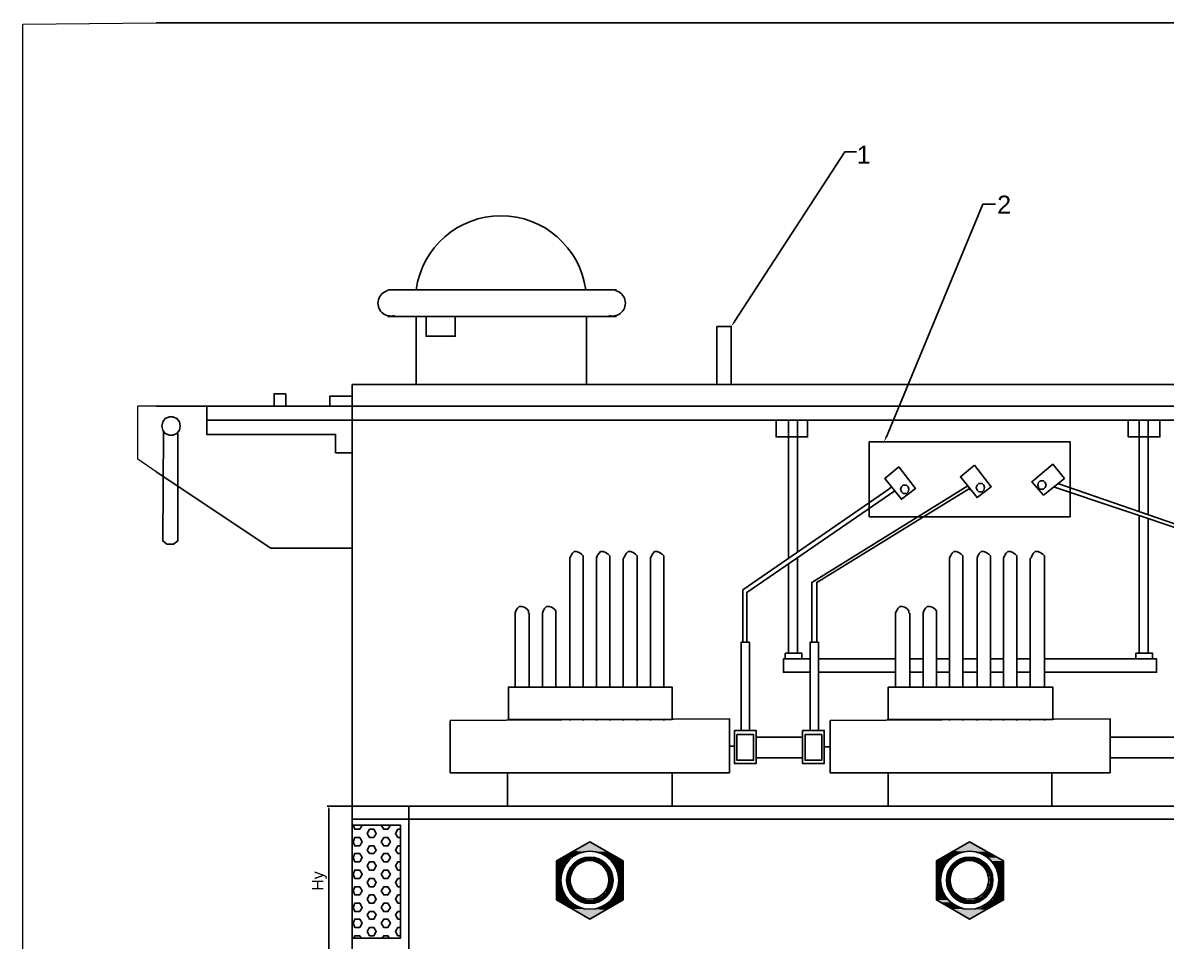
# Model space of a CAD drawing. Header units: millimetres. Extents: x 21.7 to 33, y 17.3 to 23.4.
# Drawn here: x 21.736 to 24.029, y 21.581 to 23.422 of the extents above; entities that cross this region are included whole.
import ezdxf

# ---------------------------------------------------------------- set-up
doc = ezdxf.new("R2010")
doc.units = ezdxf.units.MM
doc.header["$LTSCALE"] = 0.5
doc.layers.get('0').update_dxf_attribs({"lineweight": 18})
doc.layers.add('PDF_Geometry', color=7, linetype='Continuous')
doc.layers.add('PDF_Text', color=7, linetype='Continuous')
doc.layers.add('PDF_Solid Fills', color=7, linetype='Continuous', true_color=0xcd2027)
doc.styles.add('PDF F1', font='arial.ttf')

msp = doc.modelspace()

# ---------------------------------------------------------------- linework, layer by layer
for p, q in [((21.7362, 23.419), (22.0033, 23.4217)), ((21.7362, 22.3435), (21.7362, 23.419)), ((22.0033, 22.6533), (21.9667, 22.6533)), ((21.9667, 22.547), (21.9667, 22.6533)), ((22.0033, 22.5217), (21.9667, 22.547)), ((21.7362, 21.0887), (21.7362, 22.3435))]:
    msp.add_line(p, q)
at = {"layer": 'PDF_Geometry', "lineweight": 25}
for points in [[(22.0033, 17.33), (33.0383, 17.33), (33.0383, 23.4217), (22.0033, 23.4217)], [(23.1633, 22.8233), (23.385, 23.1633), (23.4083, 23.1633)], [(23.4683, 22.5917), (23.6617, 23.0583), (23.6867, 23.0583)], [(22.9267, 22.8867), (22.4683, 22.8867)], [(22.4683, 22.8333), (22.9267, 22.8333)], [(22.3967, 22.6533), (22.0033, 22.6533)], [(22.105, 22.6533), (22.105, 22.5967), (22.3633, 22.5967), (22.3633, 22.56), (22.3967, 22.56)], [(22.3967, 22.6533), (24.875, 22.6533)], [(22.105, 22.625), (22.3967, 22.625)], [(22.3967, 22.625), (24.875, 22.625)], [(23.2717, 22.3467), (23.2717, 22.625)], [(23.29, 22.36), (23.29, 22.625)], [(23.975, 22.4417), (23.975, 22.625)], [(23.9933, 22.435), (23.9933, 22.625)], [(22.0467, 22.5983), (22.0467, 22.3833), (22.0383, 22.3767), (22.025, 22.3767), (22.0167, 22.3833), (22.0183, 22.6017)], [(22.0033, 22.5217), (22.2333, 22.3683), (22.3967, 22.3683)], [(24.0867, 22.4033), (23.8117, 22.4983)], [(23.18, 22.18), (23.18, 22.285), (23.4733, 22.4867), (23.4783, 22.4917)], [(23.1883, 22.18), (23.1883, 22.28), (23.485, 22.4833)], [(23.3183, 22.18), (23.3183, 22.3), (23.6317, 22.4933), (23.635, 22.4883), (23.3283, 22.3), (23.3283, 22.18)], [(23.6333, 22.49), (23.6367, 22.485)], [(24.0767, 22.4), (23.8033, 22.4917)], [(23.975, 22.1583), (23.975, 22.435)], [(23.9933, 22.1583), (23.9933, 22.4283)], [(23.2717, 22.1583), (23.2717, 22.3367)], [(23.29, 22.1583), (23.29, 22.35)], [(23.1767, 22.0033), (23.1767, 22.18), (23.1933, 22.18), (23.1933, 22.0033)], [(23.315, 22.0033), (23.315, 22.18), (23.3317, 22.18), (23.3317, 22.0033)], [(23.315, 22.12), (23.2617, 22.12), (23.2617, 22.1467), (23.315, 22.1467)], [(23.3317, 22.1467), (23.4867, 22.1467)], [(23.785, 22.1467), (24.01, 22.1467), (24.01, 22.12), (23.785, 22.12)], [(23.4867, 22.12), (23.3317, 22.12)], [(22.7233, 22.025), (22.7233, 22.0233)], [(22.7517, 22.025), (22.7517, 22.0233)], [(22.7783, 22.025), (22.7783, 22.0233)], [(22.805, 22.025), (22.805, 22.0233)], [(22.8333, 22.025), (22.8333, 22.0233)], [(22.86, 22.025), (22.86, 22.0233)], [(22.8867, 22.025), (22.8867, 22.0233)], [(22.9133, 22.025), (22.9133, 22.0233)], [(22.94, 22.025), (22.94, 22.0233)], [(22.9683, 22.025), (22.9683, 22.0233)], [(22.995, 22.025), (22.995, 22.0233)], [(23.0217, 22.025), (23.0217, 22.0233)], [(23.4867, 22.025), (23.4867, 22.0233)], [(23.515, 22.025), (23.515, 22.0233)], [(23.5417, 22.025), (23.5417, 22.0233)], [(23.5683, 22.025), (23.5683, 22.0233)], [(23.595, 22.025), (23.595, 22.0233)], [(23.6217, 22.025), (23.6217, 22.0233)], [(23.65, 22.025), (23.65, 22.0233)], [(23.6767, 22.025), (23.6767, 22.0233)], [(23.7033, 22.025), (23.7033, 22.0233)], [(23.73, 22.025), (23.73, 22.0233)], [(23.7567, 22.025), (23.7567, 22.0233)], [(23.785, 22.025), (23.785, 22.0233)], [(23.3, 21.99), (23.2067, 21.99)], [(24.0633, 21.99), (23.9167, 21.99)], [(23.1533, 21.9717), (23.1633, 21.9717)], [(23.355, 21.97), (23.3433, 21.97)], [(23.3, 21.9483), (23.2067, 21.9483)], [(24.0633, 21.9483), (23.9167, 21.9483)], [(22.5083, 21.8517), (22.3467, 21.8517)], [(22.35, 21.8467), (22.35, 21.5583)], [(22.7017, 21.8517), (24.57, 21.8517)], [(22.3967, 21.825), (24.875, 21.825)], [(22.3967, 21.8133), (22.4933, 21.8133), (22.4933, 21.5867), (22.3967, 21.5867)], [(22.3983, 21.8133), (22.4017, 21.805), (22.4117, 21.805), (22.4167, 21.8133)], [(22.455, 21.8133), (22.46, 21.805), (22.4683, 21.805), (22.4733, 21.8133)], [(22.4933, 21.7883), (22.4883, 21.7883), (22.4833, 21.7967), (22.4883, 21.805), (22.4933, 21.805)], [(22.4933, 21.7567), (22.4883, 21.7567), (22.4833, 21.7633), (22.4883, 21.7717), (22.4933, 21.7717)], [(22.4933, 21.7233), (22.4883, 21.7233), (22.4833, 21.7317), (22.4883, 21.74), (22.4933, 21.74)], [(22.4933, 21.69), (22.4883, 21.69), (22.4833, 21.6983), (22.4883, 21.7067), (22.4933, 21.7067)], [(22.4933, 21.6567), (22.4883, 21.6567), (22.4833, 21.665), (22.4883, 21.6733), (22.4933, 21.6733)], [(22.4933, 21.625), (22.4883, 21.625), (22.4833, 21.6333), (22.4883, 21.64), (22.4933, 21.64)], [(22.4933, 21.5917), (22.4883, 21.5917), (22.4833, 21.6), (22.4883, 21.6083), (22.4933, 21.6083)], [(22.4, 21.5867), (22.4017, 21.5917), (22.4117, 21.5917), (22.415, 21.5867)], [(22.4567, 21.5867), (22.46, 21.5917), (22.4683, 21.5917), (22.4717, 21.5867)]]:
    msp.add_lwpolyline(points, dxfattribs=at)
for points in [[(22.525, 22.6967), (22.8667, 22.6967), (22.8667, 22.8333), (22.525, 22.8333)], [(22.545, 22.8333), (22.6033, 22.8333), (22.6033, 22.7933), (22.545, 22.7933)], [(23.1283, 22.8133), (23.1567, 22.8133), (23.1567, 22.6967), (23.1283, 22.6967)], [(22.2633, 22.6783), (22.24, 22.6783), (22.24, 22.6533), (22.2633, 22.6533)], [(22.3967, 19.9217), (24.875, 19.9217), (24.875, 22.6967), (22.3967, 22.6967)], [(22.3967, 22.6733), (22.3517, 22.6733), (22.3517, 22.6533), (22.3967, 22.6533)], [(22.0517, 22.6133), (22.05, 22.6217), (22.045, 22.6283), (22.0367, 22.6317), (22.03, 22.6317), (22.0217, 22.6283), (22.0167, 22.6217), (22.015, 22.6133), (22.0167, 22.605), (22.0217, 22.5983), (22.03, 22.595), (22.0367, 22.595), (22.045, 22.5983), (22.05, 22.605)], [(23.2467, 22.625), (23.31, 22.625), (23.31, 22.5917), (23.2467, 22.5917)], [(23.9533, 22.625), (24.0167, 22.625), (24.0167, 22.5917), (23.9533, 22.5917)], [(23.4333, 22.5817), (23.8367, 22.5817), (23.8367, 22.4317), (23.4333, 22.4317)], [(23.4933, 22.5317), (23.465, 22.5083), (23.4983, 22.4667), (23.5267, 22.4883)], [(23.645, 22.535), (23.6167, 22.5117), (23.65, 22.47), (23.6783, 22.4917)], [(23.825, 22.5083), (23.8017, 22.5367), (23.76, 22.5017), (23.7833, 22.475)], [(23.5133, 22.4867), (23.5117, 22.4917), (23.5083, 22.495), (23.5017, 22.495), (23.4983, 22.4917), (23.4967, 22.4867), (23.4983, 22.4817), (23.5017, 22.4783), (23.5083, 22.4783), (23.5117, 22.4817)], [(23.665, 22.49), (23.6633, 22.495), (23.66, 22.4983), (23.6533, 22.4983), (23.65, 22.495), (23.6483, 22.49), (23.65, 22.485), (23.6533, 22.4817), (23.66, 22.4817), (23.6633, 22.485)], [(23.7883, 22.495), (23.7867, 22.5), (23.7833, 22.5033), (23.7767, 22.5033), (23.7733, 22.5), (23.7717, 22.495), (23.7733, 22.49), (23.7767, 22.4867), (23.7833, 22.4867), (23.7867, 22.49)], [(23.265, 22.1583), (23.2983, 22.1583), (23.2983, 22.1467), (23.265, 22.1467)], [(23.9683, 22.1583), (24.0017, 22.1583), (24.0017, 22.1467), (23.9683, 22.1467)], [(22.71, 22.025), (23.0383, 22.025), (23.0383, 22.09), (22.71, 22.09)], [(23.4717, 22.025), (23.8017, 22.025), (23.8017, 22.09), (23.4717, 22.09)], [(22.5933, 22.0233), (23.1533, 22.0267), (23.1533, 21.9183), (22.5933, 21.9183)], [(23.355, 22.0233), (23.9167, 22.0267), (23.9167, 21.9183), (23.355, 21.9183)], [(23.1633, 22.0033), (23.2067, 22.0033), (23.2067, 21.9367), (23.1633, 21.9367)], [(23.1683, 21.995), (23.2017, 21.995), (23.2017, 21.9433), (23.1683, 21.9433)], [(23.3, 22.0033), (23.3433, 22.0033), (23.3433, 21.9367), (23.3, 21.9367)], [(23.305, 21.995), (23.3383, 21.995), (23.3383, 21.9433), (23.305, 21.9433)], [(22.7083, 21.8517), (23.0383, 21.8517), (23.0383, 21.9183), (22.7083, 21.9183)], [(23.4717, 21.8517), (23.8, 21.8517), (23.8, 21.9183), (23.4717, 21.9183)], [(22.51, 21.5533), (24.7567, 21.5533), (24.7567, 21.8517), (22.51, 21.8517)], [(22.3983, 21.78), (22.4017, 21.7883), (22.4117, 21.7883), (22.4167, 21.78), (22.4117, 21.7717), (22.4017, 21.7717)], [(22.4267, 21.7967), (22.4317, 21.805), (22.44, 21.805), (22.445, 21.7967), (22.44, 21.7883), (22.4317, 21.7883)], [(22.455, 21.78), (22.46, 21.7883), (22.4683, 21.7883), (22.4733, 21.78), (22.4683, 21.7717), (22.46, 21.7717)], [(22.4267, 21.7633), (22.4317, 21.7717), (22.44, 21.7717), (22.445, 21.7633), (22.44, 21.7567), (22.4317, 21.7567)], [(22.3983, 21.7483), (22.4017, 21.7567), (22.4117, 21.7567), (22.4167, 21.7483), (22.4117, 21.74), (22.4017, 21.74)], [(22.4267, 21.7317), (22.4317, 21.74), (22.44, 21.74), (22.445, 21.7317), (22.44, 21.7233), (22.4317, 21.7233)], [(22.455, 21.7483), (22.46, 21.7567), (22.4683, 21.7567), (22.4733, 21.7483), (22.4683, 21.74), (22.46, 21.74)], [(22.3983, 21.715), (22.4017, 21.7233), (22.4117, 21.7233), (22.4167, 21.715), (22.4117, 21.7067), (22.4017, 21.7067)], [(22.455, 21.715), (22.46, 21.7233), (22.4683, 21.7233), (22.4733, 21.715), (22.4683, 21.7067), (22.46, 21.7067)], [(22.4267, 21.6983), (22.4317, 21.7067), (22.44, 21.7067), (22.445, 21.6983), (22.44, 21.69), (22.4317, 21.69)], [(22.3983, 21.6817), (22.4017, 21.69), (22.4117, 21.69), (22.4167, 21.6817), (22.4117, 21.6733), (22.4017, 21.6733)], [(22.4267, 21.665), (22.4317, 21.6733), (22.44, 21.6733), (22.445, 21.665), (22.44, 21.6567), (22.4317, 21.6567)], [(22.455, 21.6817), (22.46, 21.69), (22.4683, 21.69), (22.4733, 21.6817), (22.4683, 21.6733), (22.46, 21.6733)], [(22.3983, 21.6483), (22.4017, 21.6567), (22.4117, 21.6567), (22.4167, 21.6483), (22.4117, 21.64), (22.4017, 21.64)], [(22.455, 21.6483), (22.46, 21.6567), (22.4683, 21.6567), (22.4733, 21.6483), (22.4683, 21.64), (22.46, 21.64)], [(22.3983, 21.6167), (22.4017, 21.625), (22.4117, 21.625), (22.4167, 21.6167), (22.4117, 21.6083), (22.4017, 21.6083)], [(22.4267, 21.6333), (22.4317, 21.64), (22.44, 21.64), (22.445, 21.6333), (22.44, 21.625), (22.4317, 21.625)], [(22.455, 21.6167), (22.46, 21.625), (22.4683, 21.625), (22.4733, 21.6167), (22.4683, 21.6083), (22.46, 21.6083)], [(22.4267, 21.6), (22.4317, 21.6083), (22.44, 21.6083), (22.445, 21.6), (22.44, 21.5917), (22.4317, 21.5917)]]:
    msp.add_lwpolyline(points, close=True, dxfattribs=at)
at = {"layer": 'PDF_Geometry', "color": 242, "lineweight": 25, "true_color": 0xcd2027}
for points in [[(22.8333, 22.3483), (22.835, 22.3533), (22.8383, 22.3583), (22.8417, 22.3617), (22.8467, 22.3617), (22.8517, 22.36), (22.8567, 22.3567), (22.86, 22.3533), (22.86, 22.3483), (22.86, 22.09)], [(22.8867, 22.3483), (22.8883, 22.3533), (22.8917, 22.3583), (22.895, 22.3617), (22.9, 22.3617), (22.905, 22.36), (22.91, 22.3567), (22.9133, 22.3533), (22.9133, 22.3483), (22.9133, 22.09)], [(22.9417, 22.3483), (22.9433, 22.3533), (22.9467, 22.3583), (22.95, 22.3617), (22.955, 22.3617), (22.96, 22.36), (22.965, 22.3567), (22.9683, 22.3533), (22.9683, 22.3483), (22.9683, 22.09)], [(22.995, 22.3483), (22.9967, 22.3533), (23, 22.3583), (23.0033, 22.3617), (23.0083, 22.3617), (23.0133, 22.36), (23.0183, 22.3567), (23.0217, 22.3533), (23.0217, 22.3483), (23.0217, 22.09)], [(23.595, 22.3483), (23.5967, 22.3533), (23.6, 22.3583), (23.6033, 22.3617), (23.6083, 22.3617), (23.6133, 22.36), (23.6183, 22.3567), (23.6217, 22.3533), (23.6217, 22.3483), (23.6217, 22.09)], [(23.65, 22.3483), (23.6517, 22.3533), (23.655, 22.3583), (23.6583, 22.3617), (23.6633, 22.3617), (23.6683, 22.36), (23.6733, 22.3567), (23.6767, 22.3533), (23.6767, 22.3483), (23.6767, 22.09)], [(23.7033, 22.3483), (23.705, 22.3533), (23.7083, 22.3583), (23.7117, 22.3617), (23.7167, 22.3617), (23.7217, 22.36), (23.7267, 22.3567), (23.73, 22.3533), (23.73, 22.3483), (23.73, 22.09)], [(23.7583, 22.3483), (23.76, 22.3533), (23.7633, 22.3583), (23.7667, 22.3617), (23.7717, 22.3617), (23.7767, 22.36), (23.7817, 22.3567), (23.785, 22.3533), (23.785, 22.3483), (23.785, 22.09)], [(22.8333, 22.3483), (22.8333, 22.09)], [(22.8867, 22.3483), (22.8867, 22.09)], [(22.94, 22.3483), (22.94, 22.09)], [(22.995, 22.3483), (22.995, 22.09)], [(23.595, 22.3483), (23.595, 22.09)], [(23.65, 22.3483), (23.65, 22.09)], [(23.7033, 22.3483), (23.7033, 22.09)], [(23.7567, 22.3483), (23.7567, 22.09)], [(22.75, 22.2383), (22.75, 22.2433), (22.7467, 22.2467), (22.7417, 22.25), (22.7367, 22.2517), (22.7317, 22.2517), (22.7283, 22.2483), (22.725, 22.2433), (22.7233, 22.2383)], [(22.7783, 22.2383), (22.78, 22.2433), (22.7833, 22.2483), (22.7867, 22.2517), (22.7917, 22.2517), (22.7967, 22.25), (22.8017, 22.2467), (22.805, 22.2433), (22.805, 22.2383), (22.805, 22.09)], [(23.5133, 22.2383), (23.5133, 22.2433), (23.51, 22.2467), (23.505, 22.25), (23.5, 22.2517), (23.495, 22.2517), (23.4917, 22.2483), (23.4883, 22.2433), (23.4867, 22.2383)], [(23.5417, 22.2383), (23.5433, 22.2433), (23.5467, 22.2483), (23.55, 22.2517), (23.555, 22.2517), (23.56, 22.25), (23.565, 22.2467), (23.5683, 22.2433), (23.5683, 22.2383), (23.5683, 22.09)], [(22.7233, 22.2383), (22.7233, 22.09)], [(22.7517, 22.2383), (22.7517, 22.09)], [(22.7783, 22.2383), (22.7783, 22.09)], [(23.4867, 22.2383), (23.4867, 22.09)], [(23.515, 22.2383), (23.515, 22.09)], [(23.5417, 22.2383), (23.5417, 22.09)], [(23.515, 22.1467), (23.5417, 22.1467)], [(23.5683, 22.1467), (23.595, 22.1467)], [(23.6217, 22.1467), (23.65, 22.1467)], [(23.6767, 22.1467), (23.7033, 22.1467)], [(23.73, 22.1467), (23.7567, 22.1467)], [(23.5417, 22.12), (23.515, 22.12)], [(23.595, 22.12), (23.5683, 22.12)], [(23.65, 22.12), (23.6217, 22.12)], [(23.7033, 22.12), (23.6767, 22.12)], [(23.7567, 22.12), (23.73, 22.12)]]:
    msp.add_lwpolyline(points, dxfattribs=at)
for points in [[(22.8733, 21.78), (22.8067, 21.7417), (22.8067, 21.6633), (22.8733, 21.625), (22.94, 21.6633), (22.94, 21.7417)], [(23.635, 21.78), (23.5683, 21.7417), (23.5683, 21.6633), (23.635, 21.625), (23.7033, 21.6633), (23.7033, 21.7417)]]:
    msp.add_lwpolyline(points, close=True, dxfattribs=at)
for centre, radius in [((22.8734, 21.7029), 0.0582), ((23.6351, 21.7029), 0.0582), ((22.8734, 21.7028), 0.0466), ((22.8728, 21.7035), 0.0388), ((23.6351, 21.7028), 0.0466), ((23.6345, 21.7035), 0.0388)]:
    msp.add_circle(centre, radius, dxfattribs=at)
at = {"layer": 'PDF_Geometry', "lineweight": 25}
for centre, radius, start, end in [((22.695, 22.8634), 0.1716, 7.7874, 172.2126), ((22.4742, 22.8598), 0.0259, 102.9899, 286.8729), ((22.9188, 22.8599), 0.0259, 253.9526, 76.1846)]:
    msp.add_arc(centre, radius, start, end, dxfattribs=at)
at = {"layer": 'PDF_Solid Fills', "color": 7, "transparency": 33554559}
for points in [[(23.165, 22.8217), (23.1567, 22.8133), (23.1617, 22.8233)], [(23.47, 22.5917), (23.4633, 22.5817), (23.4667, 22.5933)], [(22.3483, 21.8467), (22.35, 21.8467), (22.35, 21.8517)]]:
    msp.add_solid(points, dxfattribs=at)
at = {"layer": 'PDF_Solid Fills', "transparency": 33554559}
for points in [[(22.8417, 21.7617), (22.8633, 21.76), (22.84, 21.76)], [(22.8733, 21.78), (22.8733, 21.7617), (22.8417, 21.7617)], [(22.8417, 21.7617), (22.8733, 21.7617), (22.8633, 21.76)], [(22.8733, 21.78), (22.905, 21.7617), (22.8733, 21.7617)], [(22.8733, 21.7617), (22.9067, 21.76), (22.8833, 21.76)], [(22.8733, 21.7617), (22.905, 21.7617), (22.9067, 21.76)], [(23.6033, 21.7617), (23.625, 21.76), (23.6017, 21.76)], [(23.635, 21.78), (23.635, 21.7617), (23.6033, 21.7617)], [(23.6033, 21.7617), (23.635, 21.7617), (23.625, 21.76)], [(23.635, 21.78), (23.6683, 21.7617), (23.635, 21.7617)], [(23.635, 21.7617), (23.67, 21.76), (23.6467, 21.76)], [(23.635, 21.7617), (23.6683, 21.7617), (23.67, 21.76)], [(22.8167, 21.7483), (22.8283, 21.7417), (22.8067, 21.7417)], [(22.8067, 21.7417), (22.8283, 21.74), (22.8067, 21.74)], [(22.8067, 21.7417), (22.8283, 21.7417), (22.8283, 21.74)], [(22.8067, 21.74), (22.8217, 21.7317), (22.8067, 21.7317)], [(22.8067, 21.74), (22.8283, 21.74), (22.8217, 21.7317)], [(22.8283, 21.7533), (22.835, 21.7483), (22.8167, 21.7483)], [(22.8167, 21.7483), (22.835, 21.7483), (22.8283, 21.7417)], [(22.835, 21.7583), (22.8433, 21.7533), (22.8283, 21.7533)], [(22.8283, 21.7533), (22.8433, 21.7533), (22.835, 21.7483)], [(22.84, 21.76), (22.8533, 21.7583), (22.835, 21.7583)], [(22.835, 21.7583), (22.8533, 21.7583), (22.8433, 21.7533)], [(22.84, 21.76), (22.8633, 21.76), (22.8533, 21.7583)], [(22.8433, 21.7383), (22.8533, 21.7367), (22.84, 21.7367)], [(22.8467, 21.7417), (22.86, 21.74), (22.8433, 21.74)], [(22.8433, 21.74), (22.8583, 21.7383), (22.8433, 21.7383)], [(22.8433, 21.74), (22.86, 21.74), (22.8583, 21.7383)], [(22.8433, 21.7383), (22.8583, 21.7383), (22.8533, 21.7367)], [(22.85, 21.7433), (22.8733, 21.7417), (22.8467, 21.7417)], [(22.8467, 21.7417), (22.8683, 21.7417), (22.8683, 21.7417)], [(22.8467, 21.7417), (22.8733, 21.7417), (22.8683, 21.7417)], [(22.8467, 21.7417), (22.8667, 21.7417), (22.8667, 21.7417)], [(22.8467, 21.7417), (22.8683, 21.7417), (22.8667, 21.7417)], [(22.8467, 21.7417), (22.8667, 21.7417), (22.86, 21.74)], [(22.8567, 21.7467), (22.8733, 21.7433), (22.85, 21.7433)], [(22.85, 21.7433), (22.8733, 21.7433), (22.8733, 21.7417)], [(22.865, 21.75), (22.8733, 21.7467), (22.8567, 21.7467)], [(22.8567, 21.7467), (22.8733, 21.7467), (22.8733, 21.7433)], [(22.8733, 21.75), (22.865, 21.75), (22.865, 21.75)], [(22.865, 21.75), (22.8733, 21.75), (22.8733, 21.7467)], [(22.8733, 21.75), (22.8817, 21.75), (22.8817, 21.75)], [(22.8733, 21.75), (22.89, 21.7467), (22.8733, 21.7467)], [(22.8733, 21.75), (22.8817, 21.75), (22.89, 21.7467)], [(22.8733, 21.7467), (22.8967, 21.7433), (22.8733, 21.7433)], [(22.8733, 21.7467), (22.89, 21.7467), (22.8967, 21.7433)], [(22.8733, 21.7433), (22.9, 21.7417), (22.8733, 21.7417)], [(22.8733, 21.7433), (22.8967, 21.7433), (22.9, 21.7417)], [(22.8733, 21.7417), (22.9, 21.7417), (22.8783, 21.7417)], [(22.8733, 21.7417), (22.9, 21.7417), (22.9, 21.7417)], [(22.8783, 21.7417), (22.9, 21.7417), (22.88, 21.7417)], [(22.8783, 21.7417), (22.9, 21.7417), (22.9, 21.7417)], [(22.88, 21.7417), (22.9033, 21.74), (22.8867, 21.74)], [(22.88, 21.7417), (22.9, 21.7417), (22.9033, 21.74)], [(22.8833, 21.76), (22.9117, 21.7583), (22.8933, 21.7583)], [(22.8833, 21.76), (22.9067, 21.76), (22.9117, 21.7583)], [(22.8867, 21.74), (22.9033, 21.7383), (22.8883, 21.7383)], [(22.8867, 21.74), (22.9033, 21.74), (22.9033, 21.7383)], [(22.8883, 21.7383), (22.9067, 21.7367), (22.8933, 21.7367)], [(22.8883, 21.7383), (22.9033, 21.7383), (22.9067, 21.7367)], [(22.8933, 21.7583), (22.9183, 21.7533), (22.9033, 21.7533)], [(22.8933, 21.7583), (22.9117, 21.7583), (22.9183, 21.7533)], [(22.9033, 21.7533), (22.9283, 21.7483), (22.9117, 21.7483)], [(22.9033, 21.7533), (22.9183, 21.7533), (22.9283, 21.7483)], [(22.9117, 21.7483), (22.94, 21.7417), (22.9167, 21.7417)], [(22.9117, 21.7483), (22.9283, 21.7483), (22.94, 21.7417)], [(22.9167, 21.7417), (22.94, 21.74), (22.9183, 21.74)], [(22.9167, 21.7417), (22.94, 21.7417), (22.94, 21.74)], [(22.9183, 21.74), (22.94, 21.7317), (22.9233, 21.7317)], [(22.9183, 21.74), (22.94, 21.74), (22.94, 21.7317)], [(23.58, 21.7483), (23.5917, 21.7417), (23.5683, 21.7417)], [(23.5683, 21.7417), (23.59, 21.74), (23.5683, 21.74)], [(23.5683, 21.7417), (23.5917, 21.7417), (23.59, 21.74)], [(23.5683, 21.74), (23.585, 21.7317), (23.5683, 21.7317)], [(23.5683, 21.74), (23.59, 21.74), (23.585, 21.7317)], [(23.59, 21.7533), (23.5983, 21.7483), (23.58, 21.7483)], [(23.58, 21.7483), (23.5983, 21.7483), (23.5917, 21.7417)], [(23.5983, 21.7583), (23.6067, 21.7533), (23.59, 21.7533)], [(23.59, 21.7533), (23.6067, 21.7533), (23.5983, 21.7483)], [(23.6017, 21.76), (23.615, 21.7583), (23.5983, 21.7583)], [(23.5983, 21.7583), (23.615, 21.7583), (23.6067, 21.7533)], [(23.6017, 21.76), (23.625, 21.76), (23.615, 21.7583)], [(23.605, 21.7383), (23.6133, 21.735), (23.6017, 21.735)], [(23.6083, 21.7417), (23.6217, 21.7383), (23.605, 21.7383)], [(23.605, 21.7383), (23.62, 21.7383), (23.62, 21.7383)], [(23.605, 21.7383), (23.6217, 21.7383), (23.62, 21.7383)], [(23.605, 21.7383), (23.62, 21.7383), (23.6133, 21.735)], [(23.61, 21.7417), (23.6317, 21.7417), (23.6083, 21.7417)], [(23.6083, 21.7417), (23.6283, 21.7417), (23.6283, 21.7417)], [(23.6083, 21.7417), (23.6317, 21.7417), (23.6283, 21.7417)], [(23.6083, 21.7417), (23.6283, 21.7417), (23.6217, 21.7383)], [(23.6117, 21.7433), (23.635, 21.7417), (23.61, 21.7417)], [(23.61, 21.7417), (23.635, 21.7417), (23.6317, 21.7417)], [(23.62, 21.7467), (23.635, 21.7433), (23.6117, 21.7433)], [(23.6117, 21.7433), (23.635, 21.7433), (23.635, 21.7417)], [(23.6283, 21.75), (23.635, 21.7467), (23.62, 21.7467)], [(23.62, 21.7467), (23.635, 21.7467), (23.635, 21.7433)], [(23.635, 21.75), (23.6283, 21.75), (23.6283, 21.75)], [(23.6283, 21.75), (23.635, 21.75), (23.635, 21.7467)], [(23.635, 21.75), (23.6433, 21.75), (23.6433, 21.75)], [(23.635, 21.75), (23.6517, 21.7467), (23.635, 21.7467)], [(23.635, 21.75), (23.6433, 21.75), (23.6517, 21.7467)], [(23.635, 21.7467), (23.66, 21.7433), (23.635, 21.7433)], [(23.635, 21.7467), (23.6517, 21.7467), (23.66, 21.7433)], [(23.635, 21.7433), (23.6617, 21.7417), (23.635, 21.7417)], [(23.635, 21.7433), (23.66, 21.7433), (23.6617, 21.7417)], [(23.635, 21.7417), (23.6633, 21.7417), (23.6417, 21.7417)], [(23.635, 21.7417), (23.6617, 21.7417), (23.6633, 21.7417)], [(23.6417, 21.7417), (23.6633, 21.7417), (23.6433, 21.7417)], [(23.6417, 21.7417), (23.6633, 21.7417), (23.6633, 21.7417)], [(23.6433, 21.7417), (23.665, 21.74), (23.65, 21.74)], [(23.6433, 21.7417), (23.6633, 21.7417), (23.665, 21.74)], [(23.6467, 21.76), (23.6733, 21.7583), (23.6567, 21.7583)], [(23.6467, 21.76), (23.67, 21.76), (23.6733, 21.7583)], [(23.65, 21.74), (23.6667, 21.7383), (23.65, 21.7383)], [(23.65, 21.74), (23.665, 21.74), (23.6667, 21.7383)], [(23.65, 21.7383), (23.6683, 21.7367), (23.655, 21.7367)], [(23.65, 21.7383), (23.6667, 21.7383), (23.6683, 21.7367)], [(23.6567, 21.7583), (23.6817, 21.7533), (23.665, 21.7533)], [(23.6567, 21.7583), (23.6733, 21.7583), (23.6817, 21.7533)], [(23.665, 21.7533), (23.6917, 21.7483), (23.6733, 21.7483)], [(23.665, 21.7533), (23.6817, 21.7533), (23.6917, 21.7483)], [(23.6733, 21.7483), (23.7033, 21.7417), (23.68, 21.7417)], [(23.6733, 21.7483), (23.6917, 21.7483), (23.7033, 21.7417)], [(23.68, 21.7417), (23.7033, 21.74), (23.6817, 21.74)], [(23.68, 21.7417), (23.7033, 21.7417), (23.7033, 21.74)], [(23.6817, 21.74), (23.7033, 21.7317), (23.6867, 21.7317)], [(23.6817, 21.74), (23.7033, 21.74), (23.7033, 21.7317)], [(22.8067, 21.7317), (22.8183, 21.7233), (22.8067, 21.7233)], [(22.8067, 21.7317), (22.8217, 21.7317), (22.8183, 21.7233)], [(22.8067, 21.7233), (22.815, 21.7133), (22.8067, 21.7133)], [(22.8067, 21.7233), (22.8183, 21.7233), (22.815, 21.7133)], [(22.8283, 21.7167), (22.835, 21.7117), (22.8267, 21.7117)], [(22.83, 21.7217), (22.8383, 21.7183), (22.8283, 21.7183)], [(22.8283, 21.7183), (22.8367, 21.7167), (22.8283, 21.7167)], [(22.8283, 21.7183), (22.8383, 21.7183), (22.8367, 21.7167)], [(22.8283, 21.7167), (22.8367, 21.7167), (22.835, 21.7117)], [(22.8317, 21.7267), (22.84, 21.7217), (22.83, 21.7217)], [(22.83, 21.7217), (22.84, 21.7217), (22.8383, 21.7183)], [(22.8333, 21.7283), (22.8417, 21.7267), (22.8317, 21.7267)], [(22.8317, 21.7267), (22.8417, 21.7267), (22.84, 21.7217)], [(22.8367, 21.7333), (22.8433, 21.7283), (22.8333, 21.7283)], [(22.8333, 21.7283), (22.8433, 21.7283), (22.8417, 21.7267)], [(22.84, 21.7367), (22.8483, 21.7333), (22.8367, 21.7333)], [(22.8367, 21.7333), (22.8483, 21.7333), (22.8483, 21.7333)], [(22.8367, 21.7333), (22.8483, 21.7333), (22.8433, 21.7283)], [(22.84, 21.7367), (22.8533, 21.7367), (22.8483, 21.7333)], [(22.8933, 21.7367), (22.91, 21.7333), (22.8983, 21.7333)], [(22.8933, 21.7367), (22.9067, 21.7367), (22.91, 21.7333)], [(22.8983, 21.7333), (22.91, 21.7333), (22.91, 21.7333)], [(22.8983, 21.7333), (22.9133, 21.7283), (22.9033, 21.7283)], [(22.8983, 21.7333), (22.91, 21.7333), (22.9133, 21.7283)], [(22.9033, 21.7283), (22.9133, 21.7267), (22.905, 21.7267)], [(22.9033, 21.7283), (22.9133, 21.7283), (22.9133, 21.7267)], [(22.905, 21.7267), (22.9167, 21.7217), (22.9067, 21.7217)], [(22.905, 21.7267), (22.9133, 21.7267), (22.9167, 21.7217)], [(22.9067, 21.7217), (22.9183, 21.7183), (22.9083, 21.7183)], [(22.9067, 21.7217), (22.9167, 21.7217), (22.9183, 21.7183)], [(22.9083, 21.7183), (22.9183, 21.7167), (22.91, 21.7167)], [(22.9083, 21.7183), (22.9183, 21.7183), (22.9183, 21.7167)], [(22.91, 21.7167), (22.92, 21.7117), (22.9117, 21.7117)], [(22.91, 21.7167), (22.9183, 21.7167), (22.92, 21.7117)], [(22.9233, 21.7317), (22.94, 21.7233), (22.9283, 21.7233)], [(22.9233, 21.7317), (22.94, 21.7317), (22.94, 21.7233)], [(22.9283, 21.7233), (22.94, 21.7133), (22.9317, 21.7133)], [(22.9283, 21.7233), (22.94, 21.7233), (22.94, 21.7133)], [(23.5683, 21.7317), (23.58, 21.7233), (23.5683, 21.7233)], [(23.5683, 21.7317), (23.585, 21.7317), (23.58, 21.7233)], [(23.5683, 21.7233), (23.5783, 21.7133), (23.5683, 21.7133)], [(23.5683, 21.7233), (23.58, 21.7233), (23.5783, 21.7133)], [(23.5917, 21.7183), (23.5983, 21.7117), (23.59, 21.7117)], [(23.5933, 21.725), (23.6, 21.7183), (23.5917, 21.7183)], [(23.5917, 21.7183), (23.6, 21.7183), (23.6, 21.7183)], [(23.5917, 21.7183), (23.6, 21.7183), (23.5983, 21.7117)], [(23.595, 21.7267), (23.6033, 21.725), (23.5933, 21.725)], [(23.5933, 21.725), (23.6033, 21.725), (23.6, 21.7183)], [(23.5983, 21.73), (23.605, 21.7267), (23.595, 21.7267)], [(23.595, 21.7267), (23.605, 21.7267), (23.6033, 21.725)], [(23.6, 21.7333), (23.6083, 21.73), (23.5983, 21.73)], [(23.5983, 21.73), (23.6083, 21.73), (23.605, 21.7267)], [(23.6017, 21.735), (23.6117, 21.7333), (23.6, 21.7333)], [(23.6, 21.7333), (23.6117, 21.7333), (23.6083, 21.73)], [(23.6017, 21.735), (23.6133, 21.735), (23.6117, 21.7333)], [(23.655, 21.7367), (23.6717, 21.7333), (23.66, 21.7333)], [(23.655, 21.7367), (23.6683, 21.7367), (23.6717, 21.7333)], [(23.66, 21.7333), (23.6717, 21.7333), (23.6617, 21.7333)], [(23.66, 21.7333), (23.6717, 21.7333), (23.6717, 21.7333)], [(23.6617, 21.7333), (23.675, 21.7283), (23.665, 21.7283)], [(23.6617, 21.7333), (23.6717, 21.7333), (23.675, 21.7283)], [(23.665, 21.7283), (23.6767, 21.7267), (23.6667, 21.7267)], [(23.665, 21.7283), (23.675, 21.7283), (23.6767, 21.7267)], [(23.6667, 21.7267), (23.6783, 21.7217), (23.67, 21.7217)], [(23.6667, 21.7267), (23.6767, 21.7267), (23.6783, 21.7217)], [(23.67, 21.7217), (23.68, 21.7183), (23.6717, 21.7183)], [(23.67, 21.7217), (23.6783, 21.7217), (23.68, 21.7183)], [(23.6717, 21.7183), (23.6817, 21.7167), (23.6733, 21.7167)], [(23.6717, 21.7183), (23.68, 21.7183), (23.6817, 21.7167)], [(23.6733, 21.7167), (23.6817, 21.7117), (23.6733, 21.7117)], [(23.6733, 21.7167), (23.6817, 21.7167), (23.6817, 21.7117)], [(23.6867, 21.7317), (23.7033, 21.7233), (23.6917, 21.7233)], [(23.6867, 21.7317), (23.7033, 21.7317), (23.7033, 21.7233)], [(23.6917, 21.7233), (23.7033, 21.7133), (23.6933, 21.7133)], [(23.6917, 21.7233), (23.7033, 21.7233), (23.7033, 21.7133)], [(22.8067, 21.7133), (22.815, 21.7033), (22.8067, 21.7033)], [(22.8067, 21.7133), (22.815, 21.7133), (22.815, 21.7033)], [(22.8067, 21.7033), (22.815, 21.6917), (22.8067, 21.6917)], [(22.8067, 21.7033), (22.815, 21.7033), (22.815, 21.6917)], [(22.8267, 21.7117), (22.835, 21.71), (22.8267, 21.71)], [(22.8267, 21.7117), (22.835, 21.7117), (22.835, 21.71)], [(22.8267, 21.71), (22.8333, 21.7033), (22.8267, 21.7033)], [(22.8267, 21.71), (22.835, 21.71), (22.8333, 21.7033)], [(22.8267, 21.7033), (22.835, 21.6967), (22.8267, 21.6967)], [(22.8267, 21.7033), (22.8333, 21.7033), (22.835, 21.6967)], [(22.8267, 21.6967), (22.835, 21.695), (22.8267, 21.695)], [(22.8267, 21.6967), (22.835, 21.6967), (22.835, 21.695)], [(22.8267, 21.695), (22.8367, 21.69), (22.8283, 21.69)], [(22.8267, 21.695), (22.835, 21.695), (22.8367, 21.69)], [(22.9117, 21.695), (22.9183, 21.69), (22.91, 21.69)], [(22.9117, 21.7117), (22.92, 21.71), (22.9117, 21.71)], [(22.9117, 21.7117), (22.92, 21.7117), (22.92, 21.71)], [(22.9117, 21.71), (22.92, 21.7033), (22.9117, 21.7033)], [(22.9117, 21.71), (22.92, 21.71), (22.92, 21.7033)], [(22.9117, 21.7033), (22.92, 21.6967), (22.9117, 21.6967)], [(22.9117, 21.7033), (22.92, 21.7033), (22.92, 21.6967)], [(22.9117, 21.6967), (22.92, 21.695), (22.9117, 21.695)], [(22.9117, 21.6967), (22.92, 21.6967), (22.92, 21.695)], [(22.9117, 21.695), (22.92, 21.695), (22.9183, 21.69)], [(22.9317, 21.7133), (22.94, 21.7033), (22.9317, 21.7033)], [(22.9317, 21.7133), (22.94, 21.7133), (22.94, 21.7033)], [(22.9317, 21.7033), (22.94, 21.6917), (22.9317, 21.6917)], [(22.9317, 21.7033), (22.94, 21.7033), (22.94, 21.6917)], [(23.5683, 21.7133), (23.5767, 21.7033), (23.5683, 21.7033)], [(23.5683, 21.7133), (23.5783, 21.7133), (23.5767, 21.7033)], [(23.5683, 21.7033), (23.5783, 21.6917), (23.5683, 21.6917)], [(23.5683, 21.7033), (23.5767, 21.7033), (23.5783, 21.6917)], [(23.59, 21.71), (23.5967, 21.7033), (23.5883, 21.7033)], [(23.5883, 21.7033), (23.5967, 21.6967), (23.5883, 21.6967)], [(23.5883, 21.7033), (23.5967, 21.7033), (23.5967, 21.6967)], [(23.5883, 21.6967), (23.5983, 21.695), (23.59, 21.695)], [(23.5883, 21.6967), (23.5967, 21.6967), (23.5983, 21.695)], [(23.59, 21.7117), (23.5967, 21.71), (23.59, 21.71)], [(23.59, 21.7117), (23.5983, 21.7117), (23.5967, 21.71)], [(23.59, 21.71), (23.5967, 21.71), (23.5967, 21.7033)], [(23.59, 21.695), (23.5983, 21.69), (23.59, 21.69)], [(23.59, 21.695), (23.5983, 21.695), (23.5983, 21.69)], [(23.6733, 21.7117), (23.6817, 21.71), (23.675, 21.71)], [(23.6733, 21.7117), (23.6817, 21.7117), (23.6817, 21.71)], [(23.675, 21.6967), (23.6817, 21.695), (23.6733, 21.695)], [(23.6733, 21.695), (23.6817, 21.69), (23.6733, 21.69)], [(23.6733, 21.695), (23.6817, 21.695), (23.6817, 21.69)], [(23.675, 21.71), (23.6833, 21.7033), (23.675, 21.7033)], [(23.675, 21.71), (23.6817, 21.71), (23.6833, 21.7033)], [(23.675, 21.7033), (23.6817, 21.6967), (23.675, 21.6967)], [(23.675, 21.7033), (23.6833, 21.7033), (23.6817, 21.6967)], [(23.675, 21.6967), (23.6817, 21.6967), (23.6817, 21.695)], [(23.6933, 21.7133), (23.7033, 21.7033), (23.695, 21.7033)], [(23.6933, 21.7133), (23.7033, 21.7133), (23.7033, 21.7033)], [(23.695, 21.7033), (23.7033, 21.6917), (23.6933, 21.6917)], [(23.695, 21.7033), (23.7033, 21.7033), (23.7033, 21.6917)], [(22.8067, 21.6917), (22.8183, 21.6833), (22.8067, 21.6833)], [(22.8067, 21.6917), (22.815, 21.6917), (22.8183, 21.6833)], [(22.8067, 21.6833), (22.8217, 21.6733), (22.8067, 21.6733)], [(22.8067, 21.6833), (22.8183, 21.6833), (22.8217, 21.6733)], [(22.8067, 21.6733), (22.8283, 21.665), (22.8067, 21.665)], [(22.8067, 21.6733), (22.8217, 21.6733), (22.8283, 21.665)], [(22.8283, 21.69), (22.8383, 21.6867), (22.8283, 21.6867)], [(22.8283, 21.69), (22.8367, 21.69), (22.8383, 21.6867)], [(22.8283, 21.6867), (22.84, 21.6833), (22.83, 21.6833)], [(22.8283, 21.6867), (22.8383, 21.6867), (22.84, 21.6833)], [(22.83, 21.6833), (22.8417, 21.6783), (22.8317, 21.6783)], [(22.83, 21.6833), (22.84, 21.6833), (22.8417, 21.6783)], [(22.8317, 21.6783), (22.8433, 21.6783), (22.8333, 21.6783)], [(22.8317, 21.6783), (22.8417, 21.6783), (22.8433, 21.6783)], [(22.8333, 21.6783), (22.8483, 21.6733), (22.8367, 21.6733)], [(22.8333, 21.6783), (22.8433, 21.6783), (22.8483, 21.6733)], [(22.8367, 21.6733), (22.8483, 21.6717), (22.8367, 21.6717)], [(22.8367, 21.6733), (22.8483, 21.6733), (22.8483, 21.6717)], [(22.8367, 21.6717), (22.8533, 21.6683), (22.84, 21.6683)], [(22.8367, 21.6717), (22.8483, 21.6717), (22.8533, 21.6683)], [(22.8983, 21.6717), (22.9067, 21.6683), (22.8933, 21.6683)], [(22.9033, 21.6783), (22.91, 21.6733), (22.8983, 21.6733)], [(22.8983, 21.6733), (22.91, 21.6717), (22.8983, 21.6717)], [(22.8983, 21.6733), (22.91, 21.6733), (22.91, 21.6717)], [(22.8983, 21.6717), (22.91, 21.6717), (22.9067, 21.6683)], [(22.905, 21.6783), (22.9133, 21.6783), (22.9033, 21.6783)], [(22.9033, 21.6783), (22.9133, 21.6783), (22.91, 21.6733)], [(22.9067, 21.6833), (22.9133, 21.6783), (22.905, 21.6783)], [(22.905, 21.6783), (22.9133, 21.6783), (22.9133, 21.6783)], [(22.9083, 21.6867), (22.9167, 21.6833), (22.9067, 21.6833)], [(22.9067, 21.6833), (22.9167, 21.6833), (22.9133, 21.6783)], [(22.91, 21.69), (22.9183, 21.6867), (22.9083, 21.6867)], [(22.9083, 21.6867), (22.9183, 21.6867), (22.9167, 21.6833)], [(22.91, 21.69), (22.9183, 21.69), (22.9183, 21.6867)], [(22.9233, 21.6733), (22.94, 21.665), (22.9183, 21.665)], [(22.9283, 21.6833), (22.94, 21.6733), (22.9233, 21.6733)], [(22.9233, 21.6733), (22.94, 21.6733), (22.94, 21.665)], [(22.9317, 21.6917), (22.94, 21.6833), (22.9283, 21.6833)], [(22.9283, 21.6833), (22.94, 21.6833), (22.94, 21.6733)], [(22.9317, 21.6917), (22.94, 21.6917), (22.94, 21.6833)], [(23.5683, 21.6917), (23.58, 21.6833), (23.5683, 21.6833)], [(23.5683, 21.6917), (23.5783, 21.6917), (23.58, 21.6833)], [(23.5683, 21.6833), (23.585, 21.6733), (23.5683, 21.6733)], [(23.5683, 21.6833), (23.58, 21.6833), (23.585, 21.6733)], [(23.5683, 21.6733), (23.59, 21.665), (23.5683, 21.665)], [(23.5683, 21.6733), (23.585, 21.6733), (23.59, 21.665)], [(23.59, 21.69), (23.6, 21.6867), (23.5917, 21.6867)], [(23.59, 21.69), (23.5983, 21.69), (23.6, 21.6867)], [(23.5917, 21.6867), (23.6017, 21.6833), (23.5933, 21.6833)], [(23.5917, 21.6867), (23.6, 21.6867), (23.6017, 21.6833)], [(23.5933, 21.6833), (23.605, 21.6783), (23.595, 21.6783)], [(23.5933, 21.6833), (23.6017, 21.6833), (23.605, 21.6783)], [(23.595, 21.6783), (23.6067, 21.6783), (23.5967, 21.6783)], [(23.595, 21.6783), (23.605, 21.6783), (23.6067, 21.6783)], [(23.5967, 21.6783), (23.61, 21.6733), (23.6, 21.6733)], [(23.5967, 21.6783), (23.6067, 21.6783), (23.61, 21.6733)], [(23.6, 21.6733), (23.6117, 21.6717), (23.6, 21.6717)], [(23.6, 21.6733), (23.61, 21.6733), (23.6117, 21.6717)], [(23.6, 21.6717), (23.6167, 21.6683), (23.6033, 21.6683)], [(23.6, 21.6717), (23.6117, 21.6717), (23.6167, 21.6683)], [(23.66, 21.6717), (23.6683, 21.6683), (23.655, 21.6683)], [(23.6617, 21.6733), (23.6717, 21.6717), (23.66, 21.6717)], [(23.66, 21.6717), (23.6717, 21.6717), (23.6683, 21.6683)], [(23.665, 21.6783), (23.6717, 21.6733), (23.6617, 21.6733)], [(23.6617, 21.6733), (23.6717, 21.6733), (23.6717, 21.6717)], [(23.6667, 21.6783), (23.675, 21.6783), (23.665, 21.6783)], [(23.665, 21.6783), (23.675, 21.6783), (23.6717, 21.6733)], [(23.67, 21.6833), (23.6767, 21.6783), (23.6667, 21.6783)], [(23.6667, 21.6783), (23.6767, 21.6783), (23.675, 21.6783)], [(23.6717, 21.6867), (23.6783, 21.6833), (23.67, 21.6833)], [(23.67, 21.6833), (23.6783, 21.6833), (23.6767, 21.6783)], [(23.6733, 21.69), (23.68, 21.6867), (23.6717, 21.6867)], [(23.6717, 21.6867), (23.68, 21.6867), (23.6783, 21.6833)], [(23.6733, 21.69), (23.6817, 21.69), (23.68, 21.6867)], [(23.6867, 21.6733), (23.7033, 21.665), (23.6817, 21.665)], [(23.6917, 21.6833), (23.7033, 21.6733), (23.6867, 21.6733)], [(23.6867, 21.6733), (23.7033, 21.6733), (23.7033, 21.665)], [(23.6933, 21.6917), (23.7033, 21.6833), (23.6917, 21.6833)], [(23.6917, 21.6833), (23.7033, 21.6833), (23.7033, 21.6733)], [(23.6933, 21.6917), (23.7033, 21.6917), (23.7033, 21.6833)], [(22.8067, 21.665), (22.8283, 21.6633), (22.8067, 21.6633)], [(22.8067, 21.665), (22.8283, 21.665), (22.8283, 21.6633)], [(22.8067, 21.6633), (22.835, 21.6583), (22.8167, 21.6583)], [(22.8067, 21.6633), (22.8283, 21.6633), (22.835, 21.6583)], [(22.8167, 21.6583), (22.8433, 21.6517), (22.8283, 21.6517)], [(22.8167, 21.6583), (22.835, 21.6583), (22.8433, 21.6517)], [(22.8283, 21.6517), (22.8533, 21.6467), (22.835, 21.6467)], [(22.8283, 21.6517), (22.8433, 21.6517), (22.8533, 21.6467)], [(22.835, 21.6467), (22.8633, 21.645), (22.84, 21.645)], [(22.835, 21.6467), (22.8533, 21.6467), (22.8633, 21.645)], [(22.84, 21.6683), (22.8583, 21.6667), (22.8433, 21.6667)], [(22.84, 21.6683), (22.8533, 21.6683), (22.8583, 21.6667)], [(22.8433, 21.6667), (22.86, 21.6667), (22.86, 21.6667)], [(22.8433, 21.6667), (22.8583, 21.6667), (22.86, 21.6667)], [(22.8433, 21.6667), (22.8667, 21.6633), (22.8467, 21.6633)], [(22.8433, 21.6667), (22.86, 21.6667), (22.8667, 21.6633)], [(22.8467, 21.6633), (22.8683, 21.6633), (22.8683, 21.6633)], [(22.8467, 21.6633), (22.8667, 21.6633), (22.8683, 21.6633)], [(22.8467, 21.6633), (22.8733, 21.6633), (22.8733, 21.6633)], [(22.8467, 21.6633), (22.8683, 21.6633), (22.8733, 21.6633)], [(22.8467, 21.6633), (22.8733, 21.6617), (22.85, 21.6617)], [(22.8467, 21.6633), (22.8733, 21.6633), (22.8733, 21.6617)], [(22.85, 21.6617), (22.8733, 21.6583), (22.8567, 21.6583)], [(22.85, 21.6617), (22.8733, 21.6617), (22.8733, 21.6583)], [(22.8567, 21.6583), (22.8733, 21.6567), (22.865, 21.6567)], [(22.8567, 21.6583), (22.8733, 21.6583), (22.8733, 21.6567)], [(22.865, 21.6567), (22.8733, 21.6567), (22.8733, 21.655)], [(22.8783, 21.6633), (22.9, 21.6633), (22.8733, 21.6633)], [(22.8733, 21.6633), (22.8967, 21.6617), (22.8733, 21.6617)], [(22.8733, 21.6633), (22.9, 21.6633), (22.8967, 21.6617)], [(22.8733, 21.6617), (22.89, 21.6583), (22.8733, 21.6583)], [(22.8733, 21.6617), (22.8967, 21.6617), (22.89, 21.6583)], [(22.8733, 21.6583), (22.8817, 21.6567), (22.8733, 21.6567)], [(22.8733, 21.6583), (22.89, 21.6583), (22.8817, 21.6567)], [(22.8733, 21.6567), (22.8817, 21.6567), (22.8733, 21.655)], [(22.88, 21.6633), (22.9, 21.6633), (22.8783, 21.6633)], [(22.8783, 21.6633), (22.9, 21.6633), (22.9, 21.6633)], [(22.8867, 21.6667), (22.9, 21.6633), (22.88, 21.6633)], [(22.88, 21.6633), (22.9, 21.6633), (22.9, 21.6633)], [(22.8933, 21.6467), (22.9067, 21.645), (22.8833, 21.645)], [(22.8883, 21.6667), (22.9033, 21.6667), (22.8867, 21.6667)], [(22.8867, 21.6667), (22.9033, 21.6667), (22.9, 21.6633)], [(22.8933, 21.6683), (22.9033, 21.6667), (22.8883, 21.6667)], [(22.8883, 21.6667), (22.9033, 21.6667), (22.9033, 21.6667)], [(22.8933, 21.6683), (22.9067, 21.6683), (22.9033, 21.6667)], [(22.9033, 21.6517), (22.9117, 21.6467), (22.8933, 21.6467)], [(22.8933, 21.6467), (22.9117, 21.6467), (22.9067, 21.645)], [(22.9117, 21.6583), (22.9183, 21.6517), (22.9033, 21.6517)], [(22.9033, 21.6517), (22.9183, 21.6517), (22.9117, 21.6467)], [(22.9167, 21.6633), (22.9283, 21.6583), (22.9117, 21.6583)], [(22.9117, 21.6583), (22.9283, 21.6583), (22.9183, 21.6517)], [(22.9183, 21.665), (22.94, 21.6633), (22.9167, 21.6633)], [(22.9167, 21.6633), (22.94, 21.6633), (22.9283, 21.6583)], [(22.9183, 21.665), (22.94, 21.665), (22.94, 21.6633)], [(23.5683, 21.665), (23.5917, 21.6633), (23.5683, 21.6633)], [(23.5683, 21.665), (23.59, 21.665), (23.5917, 21.6633)], [(23.5683, 21.6633), (23.5983, 21.6583), (23.58, 21.6583)], [(23.5683, 21.6633), (23.5917, 21.6633), (23.5983, 21.6583)], [(23.58, 21.6583), (23.6067, 21.6517), (23.59, 21.6517)], [(23.58, 21.6583), (23.5983, 21.6583), (23.6067, 21.6517)], [(23.59, 21.6517), (23.615, 21.6467), (23.5983, 21.6467)], [(23.59, 21.6517), (23.6067, 21.6517), (23.615, 21.6467)], [(23.5983, 21.6467), (23.625, 21.645), (23.6017, 21.645)], [(23.5983, 21.6467), (23.615, 21.6467), (23.625, 21.645)], [(23.6033, 21.6683), (23.6217, 21.6667), (23.605, 21.6667)], [(23.6033, 21.6683), (23.6167, 21.6683), (23.6217, 21.6667)], [(23.605, 21.6667), (23.6217, 21.6667), (23.6067, 21.6667)], [(23.605, 21.6667), (23.6217, 21.6667), (23.6217, 21.6667)], [(23.6067, 21.6667), (23.6283, 21.6633), (23.6083, 21.6633)], [(23.6067, 21.6667), (23.6217, 21.6667), (23.6283, 21.6633)], [(23.6083, 21.6633), (23.63, 21.6633), (23.63, 21.6633)], [(23.6083, 21.6633), (23.6283, 21.6633), (23.63, 21.6633)], [(23.6083, 21.6633), (23.635, 21.6633), (23.61, 21.6633)], [(23.6083, 21.6633), (23.63, 21.6633), (23.635, 21.6633)], [(23.61, 21.6633), (23.635, 21.6617), (23.6117, 21.6617)], [(23.61, 21.6633), (23.635, 21.6633), (23.635, 21.6617)], [(23.6117, 21.6617), (23.635, 21.6583), (23.62, 21.6583)], [(23.6117, 21.6617), (23.635, 21.6617), (23.635, 21.6583)], [(23.62, 21.6583), (23.635, 21.6567), (23.6283, 21.6567)], [(23.62, 21.6583), (23.635, 21.6583), (23.635, 21.6567)], [(23.6283, 21.6567), (23.635, 21.6567), (23.635, 21.655)], [(23.6417, 21.6633), (23.6617, 21.6633), (23.635, 21.6633)], [(23.635, 21.6633), (23.66, 21.6617), (23.635, 21.6617)], [(23.635, 21.6633), (23.6617, 21.6633), (23.66, 21.6617)], [(23.635, 21.6617), (23.6517, 21.6583), (23.635, 21.6583)], [(23.635, 21.6617), (23.66, 21.6617), (23.6517, 21.6583)], [(23.635, 21.6583), (23.6433, 21.6567), (23.635, 21.6567)], [(23.635, 21.6583), (23.6517, 21.6583), (23.6433, 21.6567)], [(23.635, 21.6567), (23.6433, 21.6567), (23.635, 21.655)], [(23.6433, 21.6633), (23.6633, 21.6633), (23.6417, 21.6633)], [(23.6417, 21.6633), (23.6633, 21.6633), (23.6617, 21.6633)], [(23.65, 21.6667), (23.6633, 21.6633), (23.6433, 21.6633)], [(23.6433, 21.6633), (23.6633, 21.6633), (23.6633, 21.6633)], [(23.6567, 21.6467), (23.67, 21.645), (23.6467, 21.645)], [(23.655, 21.6683), (23.6667, 21.6667), (23.65, 21.6667)], [(23.65, 21.6667), (23.665, 21.6667), (23.665, 21.6667)], [(23.65, 21.6667), (23.6667, 21.6667), (23.665, 21.6667)], [(23.65, 21.6667), (23.665, 21.6667), (23.6633, 21.6633)], [(23.655, 21.6683), (23.6683, 21.6683), (23.6667, 21.6667)], [(23.665, 21.6517), (23.6733, 21.6467), (23.6567, 21.6467)], [(23.6567, 21.6467), (23.6733, 21.6467), (23.67, 21.645)], [(23.6733, 21.6583), (23.6817, 21.6517), (23.665, 21.6517)], [(23.665, 21.6517), (23.6817, 21.6517), (23.6733, 21.6467)], [(23.68, 21.6633), (23.6917, 21.6583), (23.6733, 21.6583)], [(23.6733, 21.6583), (23.6917, 21.6583), (23.6817, 21.6517)], [(23.6817, 21.665), (23.7033, 21.6633), (23.68, 21.6633)], [(23.68, 21.6633), (23.7033, 21.6633), (23.6917, 21.6583)], [(23.6817, 21.665), (23.7033, 21.665), (23.7033, 21.6633)], [(22.84, 21.645), (22.8733, 21.6433), (22.8417, 21.6433)], [(22.84, 21.645), (22.8633, 21.645), (22.8733, 21.6433)], [(22.8417, 21.6433), (22.8733, 21.6433), (22.8733, 21.625)], [(22.8833, 21.645), (22.905, 21.6433), (22.8733, 21.6433)], [(22.8733, 21.6433), (22.905, 21.6433), (22.8733, 21.625)], [(22.8833, 21.645), (22.9067, 21.645), (22.905, 21.6433)], [(23.6017, 21.645), (23.635, 21.6433), (23.6033, 21.6433)], [(23.6017, 21.645), (23.625, 21.645), (23.635, 21.6433)], [(23.6033, 21.6433), (23.635, 21.6433), (23.635, 21.625)], [(23.6467, 21.645), (23.6683, 21.6433), (23.635, 21.6433)], [(23.635, 21.6433), (23.6683, 21.6433), (23.635, 21.625)], [(23.6467, 21.645), (23.67, 21.645), (23.6683, 21.6433)]]:
    msp.add_solid(points, dxfattribs=at)

# ---------------------------------------------------------------- texts
at = {"layer": 'PDF_Text', "char_height": 0.036, "attachment_point": 4, "style": 'PDF F1'}
for s, insert in [('1', (23.4086, 23.1574)), ('2', (23.6903, 23.0574))]:
    msp.add_mtext(s, dxfattribs=dict(at, insert=insert))
at = {"layer": 'PDF_Text', "insert": (22.3311, 21.6818), "char_height": 0.0228, "attachment_point": 4, "rotation": 90, "style": 'PDF F1'}
msp.add_mtext('Hy', dxfattribs=at)

doc.saveas('drawing.dxf')
